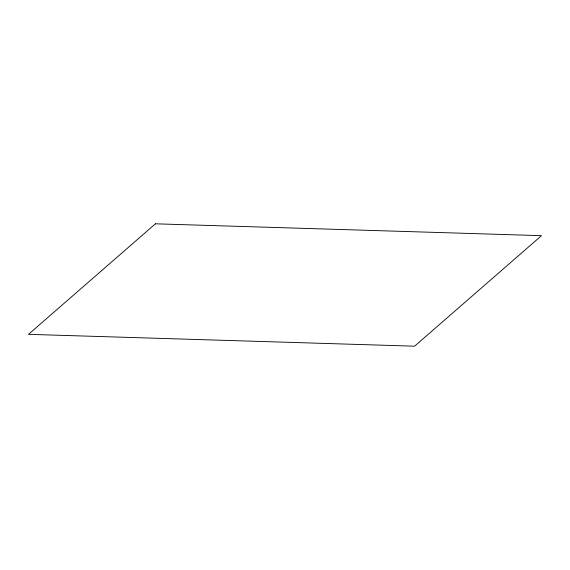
<?xml version="1.0" encoding="UTF-8"?>
<svg xmlns="http://www.w3.org/2000/svg" width="570" height="570" viewBox="0 0 570 570"><rect width="100%" height="100%" fill="white"/><g stroke="black" fill="none" stroke-linecap="round" stroke-linejoin="round"><path stroke-width="0.85" d="M155.418 223.811L28.5 334.334L414.582 346.19L541.5 235.667L155.418 223.811"/></g></svg>
